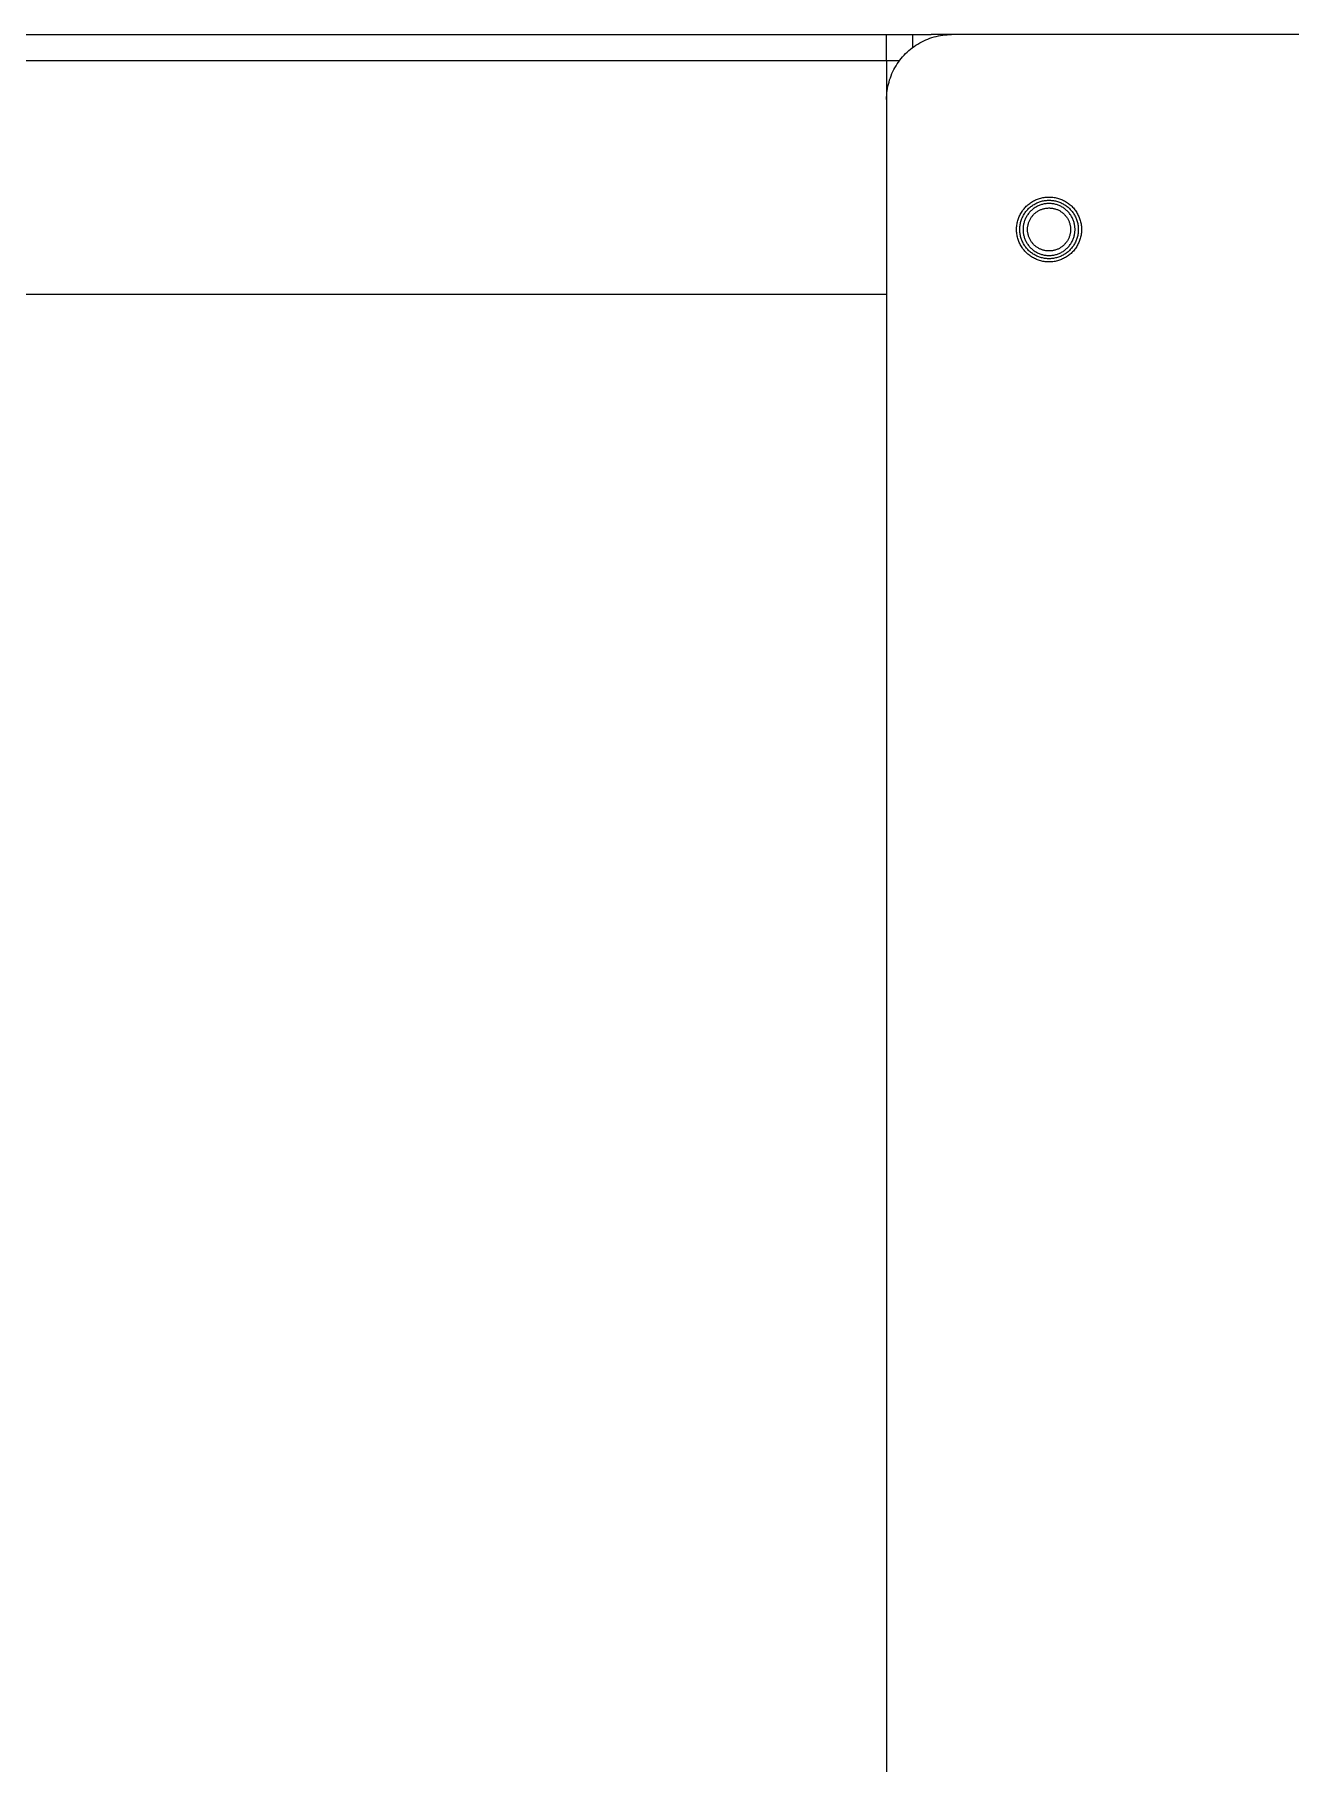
# Model space of a CAD drawing. Header units: inches. Extents: x -11 to 189, y -7 to 133.
# Drawn here: x 149.73 to 157.34, y 101.46 to 111.93 of the extents above; entities that cross this region are included whole.
import ezdxf

# ---------------------------------------------------------------- set-up
doc = ezdxf.new("R2010")
doc.units = ezdxf.units.IN
doc.layers.add('ZANO_R', color=7, linetype='Continuous', lineweight=0)

msp = doc.modelspace()

# ---------------------------------------------------------------- linework, layer by layer
at = {"layer": 'ZANO_R'}
for p, q in [((118.67051, 111.93451), (154.89097, 111.93451)), ((154.89097, 111.93451), (155.04846, 111.93451)), ((154.89097, 111.77703), (154.89097, 111.93451)), ((155.04846, 111.93451), (155.04846, 111.85577)), ((155.04846, 111.93451), (155.1602, 111.93451)), ((155.09172, 111.88398), (155.10355, 111.89037)), ((155.10355, 111.89037), (155.11559, 111.89635)), ((155.11559, 111.89635), (155.12782, 111.90192)), ((155.12782, 111.90192), (155.14024, 111.90706)), ((155.14024, 111.90706), (155.15283, 111.91178)), ((155.15283, 111.91178), (155.16558, 111.91606)), ((155.28468, 111.93451), (155.1602, 111.93451)), ((155.16558, 111.91606), (155.17846, 111.91991)), ((155.17846, 111.91991), (155.19146, 111.92332)), ((155.19146, 111.92332), (155.20457, 111.92628)), ((155.20457, 111.92628), (155.21778, 111.92879)), ((155.21778, 111.92879), (155.23107, 111.93084)), ((155.23107, 111.93084), (155.24441, 111.93245)), ((155.24441, 111.93245), (155.25781, 111.93359)), ((155.25781, 111.93359), (155.27123, 111.93428)), ((155.27123, 111.93428), (155.28468, 111.93451)), ((172.60751, 111.93451), (155.28468, 111.93451)), ((154.97097, 111.7787), (154.97928, 111.78927)), ((154.97928, 111.78927), (154.98794, 111.79955)), ((154.98794, 111.79955), (154.99694, 111.80953)), ((154.99694, 111.80953), (155.00629, 111.8192)), ((155.00629, 111.8192), (155.01595, 111.82854)), ((155.01595, 111.82854), (155.02593, 111.83755)), ((155.02593, 111.83755), (155.03622, 111.84621)), ((155.03622, 111.84621), (155.04679, 111.85451)), ((155.04679, 111.85451), (155.05764, 111.86245)), ((155.05764, 111.86245), (155.06875, 111.87002)), ((155.06875, 111.87002), (155.08012, 111.8772)), ((155.08012, 111.8772), (155.09172, 111.88398)), ((118.67051, 111.77703), (154.89097, 111.77703)), ((154.89097, 111.77703), (154.96972, 111.77703)), ((154.89097, 111.77703), (154.89097, 111.54081)), ((154.91371, 111.67265), (154.91842, 111.68524)), ((154.91842, 111.68524), (154.92357, 111.69766)), ((154.92357, 111.69766), (154.92913, 111.7099)), ((154.92913, 111.7099), (154.93511, 111.72194)), ((154.93511, 111.72194), (154.9415, 111.73377)), ((154.9415, 111.73377), (154.94829, 111.74537)), ((154.94829, 111.74537), (154.95547, 111.75674)), ((154.95547, 111.75674), (154.96303, 111.76785)), ((154.96303, 111.76785), (154.97097, 111.7787)), ((154.89189, 111.56768), (154.89304, 111.58107)), ((154.89304, 111.58107), (154.89464, 111.59442)), ((154.89464, 111.59442), (154.8967, 111.6077)), ((154.8967, 111.6077), (154.89921, 111.62091)), ((154.89921, 111.62091), (154.90217, 111.63402)), ((154.90217, 111.63402), (154.90557, 111.64703)), ((154.90557, 111.64703), (154.90942, 111.65991)), ((154.90942, 111.65991), (154.91371, 111.67265)), ((154.89097, 111.54081), (154.8912, 111.55425)), ((154.89097, 111.54081), (154.89097, 96.029)), ((154.8912, 111.55425), (154.89189, 111.56768)), ((155.81829, 110.94184), (155.82483, 110.9437)), ((155.82483, 110.9437), (155.83142, 110.94532)), ((155.83142, 110.94532), (155.83807, 110.94672)), ((155.83807, 110.94672), (155.84477, 110.94789)), ((155.84477, 110.94789), (155.8515, 110.94882)), ((155.8515, 110.94882), (155.85826, 110.94953)), ((155.85826, 110.94953), (155.86504, 110.94999)), ((155.86504, 110.94999), (155.87183, 110.95023)), ((155.87183, 110.95023), (155.87862, 110.95023)), ((155.87862, 110.95023), (155.88542, 110.94999)), ((155.88542, 110.94999), (155.8922, 110.94953)), ((155.8922, 110.94953), (155.89895, 110.94882)), ((155.89895, 110.94882), (155.90569, 110.94789)), ((155.90569, 110.94789), (155.91238, 110.94672)), ((155.91238, 110.94672), (155.91903, 110.94532)), ((155.91903, 110.94532), (155.92563, 110.9437)), ((155.92563, 110.9437), (155.93217, 110.94184)), ((155.69503, 110.83265), (155.69787, 110.83882)), ((155.69787, 110.83882), (155.70092, 110.84489)), ((155.70092, 110.84489), (155.70419, 110.85085)), ((155.70419, 110.85085), (155.70765, 110.8567)), ((155.70765, 110.8567), (155.71132, 110.86242)), ((155.71132, 110.86242), (155.71518, 110.86801)), ((155.71518, 110.86801), (155.71923, 110.87347)), ((155.71835, 110.83574), (155.72129, 110.84111)), ((155.71923, 110.87347), (155.72346, 110.87878)), ((155.72129, 110.84111), (155.72441, 110.84637)), ((155.72346, 110.87878), (155.72788, 110.88394)), ((155.72441, 110.84637), (155.72771, 110.85152)), ((155.72771, 110.85152), (155.73118, 110.85655)), ((155.72788, 110.88394), (155.73248, 110.88895)), ((155.73118, 110.85655), (155.73483, 110.86146)), ((155.73248, 110.88895), (155.73724, 110.8938)), ((155.73483, 110.86146), (155.73864, 110.86624)), ((155.73724, 110.8938), (155.74217, 110.89848)), ((155.73864, 110.86624), (155.74262, 110.87089)), ((155.7441, 110.84062), (155.74117, 110.83604)), ((155.74217, 110.89848), (155.74725, 110.90298)), ((155.74262, 110.87089), (155.74675, 110.8754)), ((155.74719, 110.84509), (155.7441, 110.84062)), ((155.74675, 110.8754), (155.75104, 110.87976)), ((155.75043, 110.84946), (155.74719, 110.84509)), ((155.74725, 110.90298), (155.75249, 110.90731)), ((155.75382, 110.85371), (155.75043, 110.84946)), ((155.75104, 110.87976), (155.75547, 110.88397)), ((155.75249, 110.90731), (155.75788, 110.91146)), ((155.75735, 110.85784), (155.75382, 110.85371)), ((155.75547, 110.88397), (155.76005, 110.88803)), ((155.76103, 110.86184), (155.75735, 110.85784)), ((155.75788, 110.91146), (155.7634, 110.91541)), ((155.76005, 110.88803), (155.76477, 110.89192)), ((155.76484, 110.86572), (155.76103, 110.86184)), ((155.7634, 110.91541), (155.76906, 110.91918)), ((155.76477, 110.89192), (155.76961, 110.89565)), ((155.76878, 110.86946), (155.76484, 110.86572)), ((155.77285, 110.87307), (155.76878, 110.86946)), ((155.76906, 110.91918), (155.77485, 110.92274)), ((155.76961, 110.89565), (155.77459, 110.89921)), ((155.77704, 110.87653), (155.77285, 110.87307)), ((155.77459, 110.89921), (155.77968, 110.9026)), ((155.77478, 110.83639), (155.7777, 110.83981)), ((155.77485, 110.92274), (155.78075, 110.92611)), ((155.78135, 110.87985), (155.77704, 110.87653)), ((155.7777, 110.83981), (155.78074, 110.84312)), ((155.77968, 110.9026), (155.78488, 110.90581)), ((155.78074, 110.84312), (155.78389, 110.84633)), ((155.78075, 110.92611), (155.78677, 110.92926)), ((155.78577, 110.88301), (155.78135, 110.87985)), ((155.78389, 110.84633), (155.78715, 110.84943)), ((155.78488, 110.90581), (155.7902, 110.90884)), ((155.79029, 110.88602), (155.78577, 110.88301)), ((155.78677, 110.92926), (155.79289, 110.93221)), ((155.78715, 110.84943), (155.79052, 110.85241)), ((155.7902, 110.90884), (155.79561, 110.91168)), ((155.79492, 110.88888), (155.79029, 110.88602)), ((155.79052, 110.85241), (155.79399, 110.85528)), ((155.79289, 110.93221), (155.79911, 110.93495)), ((155.79399, 110.85528), (155.79755, 110.85802)), ((155.79965, 110.89157), (155.79492, 110.88888)), ((155.79561, 110.91168), (155.80112, 110.91433)), ((155.79755, 110.85802), (155.80121, 110.86064)), ((155.79911, 110.93495), (155.80542, 110.93747)), ((155.80446, 110.89409), (155.79965, 110.89157)), ((155.80112, 110.91433), (155.80672, 110.91679)), ((155.80121, 110.86064), (155.80496, 110.86313)), ((155.80936, 110.89645), (155.80446, 110.89409)), ((155.80496, 110.86313), (155.80878, 110.86549)), ((155.80542, 110.93747), (155.81182, 110.93977)), ((155.80672, 110.91679), (155.8124, 110.91906)), ((155.80878, 110.86549), (155.81269, 110.86772)), ((155.81433, 110.89864), (155.80936, 110.89645)), ((155.81182, 110.93977), (155.81829, 110.94184)), ((155.8124, 110.91906), (155.81816, 110.92113)), ((155.81269, 110.86772), (155.81668, 110.86981)), ((155.81938, 110.90065), (155.81433, 110.89864)), ((155.81668, 110.86981), (155.82073, 110.87176)), ((155.81816, 110.92113), (155.82398, 110.923)), ((155.8245, 110.90249), (155.81938, 110.90065)), ((155.82073, 110.87176), (155.82485, 110.87357)), ((155.82398, 110.923), (155.82987, 110.92467)), ((155.82968, 110.90416), (155.8245, 110.90249)), ((155.82485, 110.87357), (155.82902, 110.87524)), ((155.82902, 110.87524), (155.83326, 110.87676)), ((155.83491, 110.90564), (155.82968, 110.90416)), ((155.82987, 110.92467), (155.8358, 110.92613)), ((155.83326, 110.87676), (155.83754, 110.87813)), ((155.84018, 110.90694), (155.83491, 110.90564)), ((155.8358, 110.92613), (155.84179, 110.92739)), ((155.83754, 110.87813), (155.84187, 110.87936)), ((155.8455, 110.90806), (155.84018, 110.90694)), ((155.84179, 110.92739), (155.84781, 110.92844)), ((155.84187, 110.87936), (155.84623, 110.88044)), ((155.85086, 110.90899), (155.8455, 110.90806)), ((155.84623, 110.88044), (155.85064, 110.88136)), ((155.84781, 110.92844), (155.85387, 110.92928)), ((155.85064, 110.88136), (155.85507, 110.88213)), ((155.85624, 110.90974), (155.85086, 110.90899)), ((155.85387, 110.92928), (155.85996, 110.92991)), ((155.85507, 110.88213), (155.85952, 110.88275)), ((155.86165, 110.9103), (155.85624, 110.90974)), ((155.85952, 110.88275), (155.864, 110.88322)), ((155.85996, 110.92991), (155.86606, 110.93034)), ((155.86708, 110.91068), (155.86165, 110.9103)), ((155.864, 110.88322), (155.86848, 110.88353)), ((155.86606, 110.93034), (155.87217, 110.93055)), ((155.87251, 110.91087), (155.86708, 110.91068)), ((155.86848, 110.88353), (155.87298, 110.88368)), ((155.87217, 110.93055), (155.87828, 110.93055)), ((155.87794, 110.91087), (155.87251, 110.91087)), ((155.87298, 110.88368), (155.87748, 110.88368)), ((155.87748, 110.88368), (155.88197, 110.88353)), ((155.88338, 110.91068), (155.87794, 110.91087)), ((155.87828, 110.93055), (155.8844, 110.93034)), ((155.88197, 110.88353), (155.88646, 110.88322)), ((155.8888, 110.9103), (155.88338, 110.91068)), ((155.8844, 110.93034), (155.8905, 110.92991)), ((155.88646, 110.88322), (155.89093, 110.88275)), ((155.89421, 110.90974), (155.8888, 110.9103)), ((155.8905, 110.92991), (155.89658, 110.92928)), ((155.89093, 110.88275), (155.89539, 110.88213)), ((155.89959, 110.90899), (155.89421, 110.90974)), ((155.89539, 110.88213), (155.89982, 110.88136)), ((155.89658, 110.92928), (155.90264, 110.92844)), ((155.90495, 110.90806), (155.89959, 110.90899)), ((155.89982, 110.88136), (155.90422, 110.88044)), ((155.90264, 110.92844), (155.90866, 110.92739)), ((155.90422, 110.88044), (155.90859, 110.87936)), ((155.91027, 110.90694), (155.90495, 110.90806)), ((155.90859, 110.87936), (155.91291, 110.87813)), ((155.90866, 110.92739), (155.91465, 110.92613)), ((155.91555, 110.90564), (155.91027, 110.90694)), ((155.91291, 110.87813), (155.9172, 110.87676)), ((155.91465, 110.92613), (155.92059, 110.92467)), ((155.92078, 110.90416), (155.91555, 110.90564)), ((155.9172, 110.87676), (155.92143, 110.87524)), ((155.92059, 110.92467), (155.92647, 110.923)), ((155.92595, 110.90249), (155.92078, 110.90416)), ((155.92143, 110.87524), (155.92561, 110.87357)), ((155.92561, 110.87357), (155.92973, 110.87176)), ((155.93107, 110.90065), (155.92595, 110.90249)), ((155.92647, 110.923), (155.9323, 110.92113)), ((155.92973, 110.87176), (155.93378, 110.86981)), ((155.93612, 110.89864), (155.93107, 110.90065)), ((155.93217, 110.94184), (155.93864, 110.93977)), ((155.9323, 110.92113), (155.93805, 110.91906)), ((155.93378, 110.86981), (155.93776, 110.86772)), ((155.9411, 110.89645), (155.93612, 110.89864)), ((155.93776, 110.86772), (155.94167, 110.86549)), ((155.93805, 110.91906), (155.94373, 110.91679)), ((155.93864, 110.93977), (155.94503, 110.93747)), ((155.94599, 110.89409), (155.9411, 110.89645)), ((155.94167, 110.86549), (155.9455, 110.86313)), ((155.94373, 110.91679), (155.94933, 110.91433)), ((155.94503, 110.93747), (155.95134, 110.93495)), ((155.9455, 110.86313), (155.94924, 110.86064)), ((155.95081, 110.89157), (155.94599, 110.89409)), ((155.94924, 110.86064), (155.9529, 110.85802)), ((155.94933, 110.91433), (155.95484, 110.91168)), ((155.95553, 110.88888), (155.95081, 110.89157)), ((155.95134, 110.93495), (155.95756, 110.93221)), ((155.9529, 110.85802), (155.95646, 110.85528)), ((155.95484, 110.91168), (155.96026, 110.90884)), ((155.96016, 110.88602), (155.95553, 110.88888)), ((155.95646, 110.85528), (155.95993, 110.85241)), ((155.95756, 110.93221), (155.96369, 110.92926)), ((155.95993, 110.85241), (155.9633, 110.84943)), ((155.96469, 110.88301), (155.96016, 110.88602)), ((155.96026, 110.90884), (155.96557, 110.90581)), ((155.9633, 110.84943), (155.96656, 110.84633)), ((155.96369, 110.92926), (155.9697, 110.92611)), ((155.96911, 110.87985), (155.96469, 110.88301)), ((155.96557, 110.90581), (155.97078, 110.9026)), ((155.96656, 110.84633), (155.96971, 110.84312)), ((155.97341, 110.87653), (155.96911, 110.87985)), ((155.9697, 110.92611), (155.97561, 110.92274)), ((155.96971, 110.84312), (155.97275, 110.83981)), ((155.97078, 110.9026), (155.97587, 110.89921)), ((155.97275, 110.83981), (155.97568, 110.83639)), ((155.97761, 110.87307), (155.97341, 110.87653)), ((155.97561, 110.92274), (155.98139, 110.91918)), ((155.97587, 110.89921), (155.98084, 110.89565)), ((155.98167, 110.86946), (155.97761, 110.87307)), ((155.98084, 110.89565), (155.98569, 110.89192)), ((155.98139, 110.91918), (155.98705, 110.91541)), ((155.98562, 110.86572), (155.98167, 110.86946)), ((155.98943, 110.86184), (155.98562, 110.86572)), ((155.98569, 110.89192), (155.9904, 110.88803)), ((155.98705, 110.91541), (155.99258, 110.91146)), ((155.9931, 110.85784), (155.98943, 110.86184)), ((155.9904, 110.88803), (155.99498, 110.88397)), ((155.99258, 110.91146), (155.99796, 110.90731)), ((155.99664, 110.85371), (155.9931, 110.85784)), ((155.99498, 110.88397), (155.99942, 110.87976)), ((156.00003, 110.84946), (155.99664, 110.85371)), ((155.99796, 110.90731), (156.0032, 110.90298)), ((155.99942, 110.87976), (156.0037, 110.8754)), ((156.00327, 110.84509), (156.00003, 110.84946)), ((156.0032, 110.90298), (156.00829, 110.89848)), ((156.00636, 110.84062), (156.00327, 110.84509)), ((156.0037, 110.8754), (156.00784, 110.87089)), ((156.00929, 110.83604), (156.00636, 110.84062)), ((156.00784, 110.87089), (156.01181, 110.86624)), ((156.00829, 110.89848), (156.01321, 110.8938)), ((156.01181, 110.86624), (156.01563, 110.86146)), ((156.01321, 110.8938), (156.01798, 110.88895)), ((156.01563, 110.86146), (156.01927, 110.85655)), ((156.01798, 110.88895), (156.02257, 110.88394)), ((156.01927, 110.85655), (156.02275, 110.85152)), ((156.02257, 110.88394), (156.02699, 110.87878)), ((156.02275, 110.85152), (156.02604, 110.84637)), ((156.02604, 110.84637), (156.02916, 110.84111)), ((156.02699, 110.87878), (156.03123, 110.87347)), ((156.02916, 110.84111), (156.0321, 110.83574)), ((156.03123, 110.87347), (156.03528, 110.86801)), ((156.03528, 110.86801), (156.03914, 110.86242)), ((156.03914, 110.86242), (156.0428, 110.8567)), ((156.0428, 110.8567), (156.04627, 110.85085)), ((156.04627, 110.85085), (156.04953, 110.84489)), ((156.04953, 110.84489), (156.05258, 110.83882)), ((156.05258, 110.83882), (156.05543, 110.83265)), ((155.67838, 110.75341), (155.67849, 110.7602)), ((155.67849, 110.74661), (155.67838, 110.75341)), ((155.67849, 110.7602), (155.67885, 110.76699)), ((155.67885, 110.73983), (155.67849, 110.74661)), ((155.67885, 110.76699), (155.67943, 110.77376)), ((155.67943, 110.73306), (155.67885, 110.73983)), ((155.67943, 110.77376), (155.68025, 110.78051)), ((155.68025, 110.78051), (155.6813, 110.78722)), ((155.6813, 110.78722), (155.68258, 110.79389)), ((155.68258, 110.79389), (155.6841, 110.80052)), ((155.6841, 110.80052), (155.68584, 110.80709)), ((155.68584, 110.80709), (155.6878, 110.81359)), ((155.6878, 110.81359), (155.68999, 110.82002)), ((155.68999, 110.82002), (155.6924, 110.82638)), ((155.6924, 110.82638), (155.69503, 110.83265)), ((155.69806, 110.75341), (155.69817, 110.75952)), ((155.69817, 110.74729), (155.69806, 110.75341)), ((155.69817, 110.75952), (155.69848, 110.76563)), ((155.69848, 110.74119), (155.69817, 110.74729)), ((155.69848, 110.76563), (155.69901, 110.77172)), ((155.69901, 110.73509), (155.69848, 110.74119)), ((155.69901, 110.77172), (155.69975, 110.7778)), ((155.69975, 110.72902), (155.69901, 110.73509)), ((155.69975, 110.7778), (155.70069, 110.78384)), ((155.70069, 110.78384), (155.70185, 110.78984)), ((155.70185, 110.78984), (155.70321, 110.79581)), ((155.70321, 110.79581), (155.70478, 110.80172)), ((155.70478, 110.80172), (155.70654, 110.80757)), ((155.70654, 110.80757), (155.70851, 110.81336)), ((155.70851, 110.81336), (155.71068, 110.81908)), ((155.71068, 110.81908), (155.71305, 110.82472)), ((155.71305, 110.82472), (155.71561, 110.83028)), ((155.71561, 110.83028), (155.71835, 110.83574)), ((155.71784, 110.75884), (155.71775, 110.75341)), ((155.71775, 110.75341), (155.71784, 110.74797)), ((155.71812, 110.76427), (155.71784, 110.75884)), ((155.71784, 110.74797), (155.71812, 110.74254)), ((155.71859, 110.76969), (155.71812, 110.76427)), ((155.71812, 110.74254), (155.71859, 110.73713)), ((155.71925, 110.77509), (155.71859, 110.76969)), ((155.71859, 110.73713), (155.71925, 110.73173)), ((155.72009, 110.78046), (155.71925, 110.77509)), ((155.72111, 110.7858), (155.72009, 110.78046)), ((155.72232, 110.7911), (155.72111, 110.7858)), ((155.72371, 110.79635), (155.72232, 110.7911)), ((155.72529, 110.80155), (155.72371, 110.79635)), ((155.72704, 110.8067), (155.72529, 110.80155)), ((155.72897, 110.81178), (155.72704, 110.8067)), ((155.73107, 110.8168), (155.72897, 110.81178)), ((155.73334, 110.82174), (155.73107, 110.8168)), ((155.73578, 110.82659), (155.73334, 110.82174)), ((155.73839, 110.83136), (155.73578, 110.82659)), ((155.74117, 110.83604), (155.73839, 110.83136)), ((155.74493, 110.75341), (155.74501, 110.75791)), ((155.74501, 110.74891), (155.74493, 110.75341)), ((155.74501, 110.75791), (155.74524, 110.7624)), ((155.74524, 110.74442), (155.74501, 110.74891)), ((155.74524, 110.7624), (155.74563, 110.76688)), ((155.74563, 110.73994), (155.74524, 110.74442)), ((155.74563, 110.76688), (155.74617, 110.77134)), ((155.74617, 110.73547), (155.74563, 110.73994)), ((155.74617, 110.77134), (155.74687, 110.77579)), ((155.74687, 110.73103), (155.74617, 110.73547)), ((155.74687, 110.77579), (155.74772, 110.7802)), ((155.74772, 110.7802), (155.74872, 110.78459)), ((155.74872, 110.78459), (155.74987, 110.78894)), ((155.74987, 110.78894), (155.75117, 110.79324)), ((155.75117, 110.79324), (155.75262, 110.7975)), ((155.75262, 110.7975), (155.75421, 110.80171)), ((155.75421, 110.80171), (155.75595, 110.80586)), ((155.75595, 110.80586), (155.75783, 110.80994)), ((155.75783, 110.80994), (155.75986, 110.81396)), ((155.75986, 110.81396), (155.76201, 110.81791)), ((155.76201, 110.81791), (155.76431, 110.82177)), ((155.76431, 110.82177), (155.76673, 110.82556)), ((155.76673, 110.82556), (155.76929, 110.82926)), ((155.76929, 110.82926), (155.77197, 110.83288)), ((155.77197, 110.83288), (155.77478, 110.83639)), ((155.97568, 110.83639), (155.97848, 110.83288)), ((155.97848, 110.83288), (155.98116, 110.82926)), ((155.98116, 110.82926), (155.98372, 110.82556)), ((155.98372, 110.82556), (155.98615, 110.82177)), ((155.98615, 110.82177), (155.98844, 110.81791)), ((155.98844, 110.81791), (155.9906, 110.81396)), ((155.9906, 110.81396), (155.99262, 110.80994)), ((155.99262, 110.80994), (155.9945, 110.80586)), ((155.9945, 110.80586), (155.99624, 110.80171)), ((155.99624, 110.80171), (155.99783, 110.7975)), ((155.99783, 110.7975), (155.99928, 110.79324)), ((155.99928, 110.79324), (156.00058, 110.78894)), ((156.00058, 110.78894), (156.00174, 110.78459)), ((156.00174, 110.78459), (156.00274, 110.7802)), ((156.00274, 110.7802), (156.00359, 110.77579)), ((156.00359, 110.77579), (156.00428, 110.77134)), ((156.00428, 110.73547), (156.00359, 110.73103)), ((156.00428, 110.77134), (156.00482, 110.76688)), ((156.00482, 110.73994), (156.00428, 110.73547)), ((156.00482, 110.76688), (156.00521, 110.7624)), ((156.00521, 110.74442), (156.00482, 110.73994)), ((156.00521, 110.7624), (156.00544, 110.75791)), ((156.00544, 110.74891), (156.00521, 110.74442)), ((156.00544, 110.75791), (156.00552, 110.75341)), ((156.00552, 110.75341), (156.00544, 110.74891)), ((156.01206, 110.83136), (156.00929, 110.83604)), ((156.01467, 110.82659), (156.01206, 110.83136)), ((156.01711, 110.82174), (156.01467, 110.82659)), ((156.01939, 110.8168), (156.01711, 110.82174)), ((156.02149, 110.81178), (156.01939, 110.8168)), ((156.02342, 110.8067), (156.02149, 110.81178)), ((156.02517, 110.80155), (156.02342, 110.8067)), ((156.02674, 110.79635), (156.02517, 110.80155)), ((156.02813, 110.7911), (156.02674, 110.79635)), ((156.02934, 110.7858), (156.02813, 110.7911)), ((156.03037, 110.78046), (156.02934, 110.7858)), ((156.03121, 110.77509), (156.03037, 110.78046)), ((156.03186, 110.76969), (156.03121, 110.77509)), ((156.03121, 110.73173), (156.03186, 110.73713)), ((156.03233, 110.76427), (156.03186, 110.76969)), ((156.03186, 110.73713), (156.03233, 110.74254)), ((156.0321, 110.83574), (156.03485, 110.83028)), ((156.03261, 110.75884), (156.03233, 110.76427)), ((156.03233, 110.74254), (156.03261, 110.74797)), ((156.03271, 110.75341), (156.03261, 110.75884)), ((156.03261, 110.74797), (156.03271, 110.75341)), ((156.03485, 110.83028), (156.03741, 110.82472)), ((156.03741, 110.82472), (156.03977, 110.81908)), ((156.03977, 110.81908), (156.04194, 110.81336)), ((156.04194, 110.81336), (156.04391, 110.80757)), ((156.04391, 110.80757), (156.04568, 110.80172)), ((156.04568, 110.80172), (156.04724, 110.79581)), ((156.04724, 110.79581), (156.0486, 110.78984)), ((156.0486, 110.78984), (156.04976, 110.78384)), ((156.04976, 110.78384), (156.05071, 110.7778)), ((156.05071, 110.7778), (156.05144, 110.77172)), ((156.05144, 110.73509), (156.05071, 110.72902)), ((156.05144, 110.77172), (156.05197, 110.76563)), ((156.05197, 110.74119), (156.05144, 110.73509)), ((156.05197, 110.76563), (156.05229, 110.75952)), ((156.05229, 110.74729), (156.05197, 110.74119)), ((156.05229, 110.75952), (156.05239, 110.75341)), ((156.05239, 110.75341), (156.05229, 110.74729)), ((156.05543, 110.83265), (156.05805, 110.82638)), ((156.05805, 110.82638), (156.06046, 110.82002)), ((156.06046, 110.82002), (156.06265, 110.81359)), ((156.06265, 110.81359), (156.06462, 110.80709)), ((156.06462, 110.80709), (156.06636, 110.80052)), ((156.06636, 110.80052), (156.06787, 110.79389)), ((156.06787, 110.79389), (156.06915, 110.78722)), ((156.06915, 110.78722), (156.0702, 110.78051)), ((156.0702, 110.78051), (156.07102, 110.77376)), ((156.07102, 110.77376), (156.07161, 110.76699)), ((156.07161, 110.73983), (156.07102, 110.73306)), ((156.07161, 110.76699), (156.07196, 110.7602)), ((156.07196, 110.74661), (156.07161, 110.73983)), ((156.07196, 110.7602), (156.07208, 110.75341)), ((156.07208, 110.75341), (156.07196, 110.74661)), ((155.68025, 110.72631), (155.67943, 110.73306)), ((155.6813, 110.7196), (155.68025, 110.72631)), ((155.68258, 110.71292), (155.6813, 110.7196)), ((155.6841, 110.7063), (155.68258, 110.71292)), ((155.68584, 110.69973), (155.6841, 110.7063)), ((155.6878, 110.69322), (155.68584, 110.69973)), ((155.68999, 110.68679), (155.6878, 110.69322)), ((155.6924, 110.68044), (155.68999, 110.68679)), ((155.69503, 110.67417), (155.6924, 110.68044)), ((155.69787, 110.668), (155.69503, 110.67417)), ((155.70092, 110.66193), (155.69787, 110.668)), ((155.70069, 110.72298), (155.69975, 110.72902)), ((155.70185, 110.71697), (155.70069, 110.72298)), ((155.70419, 110.65597), (155.70092, 110.66193)), ((155.70321, 110.71101), (155.70185, 110.71697)), ((155.70478, 110.7051), (155.70321, 110.71101)), ((155.70765, 110.65012), (155.70419, 110.65597)), ((155.70654, 110.69924), (155.70478, 110.7051)), ((155.70851, 110.69345), (155.70654, 110.69924)), ((155.71132, 110.6444), (155.70765, 110.65012)), ((155.71068, 110.68773), (155.70851, 110.69345)), ((155.71305, 110.68209), (155.71068, 110.68773)), ((155.71518, 110.6388), (155.71132, 110.6444)), ((155.71561, 110.67654), (155.71305, 110.68209)), ((155.71923, 110.63335), (155.71518, 110.6388)), ((155.71835, 110.67108), (155.71561, 110.67654)), ((155.72129, 110.66571), (155.71835, 110.67108)), ((155.72346, 110.62804), (155.71923, 110.63335)), ((155.71925, 110.73173), (155.72009, 110.72636)), ((155.72009, 110.72636), (155.72111, 110.72102)), ((155.72111, 110.72102), (155.72232, 110.71572)), ((155.72441, 110.66045), (155.72129, 110.66571)), ((155.72232, 110.71572), (155.72371, 110.71047)), ((155.72371, 110.71047), (155.72529, 110.70526)), ((155.72771, 110.6553), (155.72441, 110.66045)), ((155.72529, 110.70526), (155.72704, 110.70011)), ((155.72704, 110.70011), (155.72897, 110.69503)), ((155.73118, 110.65027), (155.72771, 110.6553)), ((155.72897, 110.69503), (155.73107, 110.69002)), ((155.73107, 110.69002), (155.73334, 110.68508)), ((155.73483, 110.64535), (155.73118, 110.65027)), ((155.73334, 110.68508), (155.73578, 110.68022)), ((155.73864, 110.64057), (155.73483, 110.64535)), ((155.73578, 110.68022), (155.73839, 110.67545)), ((155.73839, 110.67545), (155.74117, 110.67078)), ((155.74262, 110.63593), (155.73864, 110.64057)), ((155.74117, 110.67078), (155.7441, 110.6662)), ((155.74675, 110.63142), (155.74262, 110.63593)), ((155.7441, 110.6662), (155.74719, 110.66173)), ((155.75104, 110.62706), (155.74675, 110.63142)), ((155.74772, 110.72661), (155.74687, 110.73103)), ((155.74719, 110.66173), (155.75043, 110.65736)), ((155.74872, 110.72223), (155.74772, 110.72661)), ((155.74987, 110.71788), (155.74872, 110.72223)), ((155.75117, 110.71357), (155.74987, 110.71788)), ((155.75043, 110.65736), (155.75382, 110.65311)), ((155.75262, 110.70931), (155.75117, 110.71357)), ((155.75421, 110.70511), (155.75262, 110.70931)), ((155.75382, 110.65311), (155.75735, 110.64898)), ((155.75595, 110.70096), (155.75421, 110.70511)), ((155.75783, 110.69688), (155.75595, 110.70096)), ((155.75735, 110.64898), (155.76103, 110.64497)), ((155.75986, 110.69286), (155.75783, 110.69688)), ((155.76201, 110.68891), (155.75986, 110.69286)), ((155.76103, 110.64497), (155.76484, 110.6411)), ((155.76431, 110.68504), (155.76201, 110.68891)), ((155.76673, 110.68125), (155.76431, 110.68504)), ((155.76484, 110.6411), (155.76878, 110.63735)), ((155.76929, 110.67755), (155.76673, 110.68125)), ((155.76878, 110.63735), (155.77285, 110.63375)), ((155.77197, 110.67394), (155.76929, 110.67755)), ((155.77478, 110.67042), (155.77197, 110.67394)), ((155.77285, 110.63375), (155.77704, 110.63029)), ((155.7777, 110.66701), (155.77478, 110.67042)), ((155.77704, 110.63029), (155.78135, 110.62697)), ((155.78074, 110.66369), (155.7777, 110.66701)), ((155.78389, 110.66048), (155.78074, 110.66369)), ((155.78715, 110.65739), (155.78389, 110.66048)), ((155.79052, 110.6544), (155.78715, 110.65739)), ((155.79399, 110.65154), (155.79052, 110.6544)), ((155.79755, 110.6488), (155.79399, 110.65154)), ((155.80121, 110.64618), (155.79755, 110.6488)), ((155.80496, 110.64369), (155.80121, 110.64618)), ((155.80878, 110.64133), (155.80496, 110.64369)), ((155.81269, 110.6391), (155.80878, 110.64133)), ((155.81668, 110.63701), (155.81269, 110.6391)), ((155.82073, 110.63506), (155.81668, 110.63701)), ((155.82485, 110.63325), (155.82073, 110.63506)), ((155.82902, 110.63158), (155.82485, 110.63325)), ((155.83326, 110.63006), (155.82902, 110.63158)), ((155.83754, 110.62868), (155.83326, 110.63006)), ((155.9172, 110.63006), (155.91291, 110.62868)), ((155.92143, 110.63158), (155.9172, 110.63006)), ((155.92561, 110.63325), (155.92143, 110.63158)), ((155.92973, 110.63506), (155.92561, 110.63325)), ((155.93378, 110.63701), (155.92973, 110.63506)), ((155.93776, 110.6391), (155.93378, 110.63701)), ((155.94167, 110.64133), (155.93776, 110.6391)), ((155.9455, 110.64369), (155.94167, 110.64133)), ((155.94924, 110.64618), (155.9455, 110.64369)), ((155.9529, 110.6488), (155.94924, 110.64618)), ((155.95646, 110.65154), (155.9529, 110.6488)), ((155.95993, 110.6544), (155.95646, 110.65154)), ((155.9633, 110.65739), (155.95993, 110.6544)), ((155.96656, 110.66048), (155.9633, 110.65739)), ((155.96971, 110.66369), (155.96656, 110.66048)), ((155.96911, 110.62697), (155.97341, 110.63029)), ((155.97275, 110.66701), (155.96971, 110.66369)), ((155.97568, 110.67042), (155.97275, 110.66701)), ((155.97341, 110.63029), (155.97761, 110.63375)), ((155.97848, 110.67394), (155.97568, 110.67042)), ((155.97761, 110.63375), (155.98167, 110.63735)), ((155.98116, 110.67755), (155.97848, 110.67394)), ((155.98372, 110.68125), (155.98116, 110.67755)), ((155.98167, 110.63735), (155.98562, 110.6411)), ((155.98615, 110.68504), (155.98372, 110.68125)), ((155.98562, 110.6411), (155.98943, 110.64497)), ((155.98844, 110.68891), (155.98615, 110.68504)), ((155.9906, 110.69286), (155.98844, 110.68891)), ((155.98943, 110.64497), (155.9931, 110.64898)), ((155.99262, 110.69688), (155.9906, 110.69286)), ((155.9945, 110.70096), (155.99262, 110.69688)), ((155.9931, 110.64898), (155.99664, 110.65311)), ((155.99624, 110.70511), (155.9945, 110.70096)), ((155.99783, 110.70931), (155.99624, 110.70511)), ((155.99664, 110.65311), (156.00003, 110.65736)), ((155.99928, 110.71357), (155.99783, 110.70931)), ((156.00058, 110.71788), (155.99928, 110.71357)), ((156.0037, 110.63142), (155.99942, 110.62706)), ((156.00003, 110.65736), (156.00327, 110.66173)), ((156.00174, 110.72223), (156.00058, 110.71788)), ((156.00274, 110.72661), (156.00174, 110.72223)), ((156.00359, 110.73103), (156.00274, 110.72661)), ((156.00327, 110.66173), (156.00636, 110.6662)), ((156.00784, 110.63593), (156.0037, 110.63142)), ((156.00636, 110.6662), (156.00929, 110.67078)), ((156.01181, 110.64057), (156.00784, 110.63593)), ((156.00929, 110.67078), (156.01206, 110.67545)), ((156.01563, 110.64535), (156.01181, 110.64057)), ((156.01206, 110.67545), (156.01467, 110.68022)), ((156.01467, 110.68022), (156.01711, 110.68508)), ((156.01927, 110.65027), (156.01563, 110.64535)), ((156.01711, 110.68508), (156.01939, 110.69002)), ((156.02275, 110.6553), (156.01927, 110.65027)), ((156.01939, 110.69002), (156.02149, 110.69503)), ((156.02149, 110.69503), (156.02342, 110.70011)), ((156.02604, 110.66045), (156.02275, 110.6553)), ((156.02342, 110.70011), (156.02517, 110.70526)), ((156.02517, 110.70526), (156.02674, 110.71047)), ((156.02916, 110.66571), (156.02604, 110.66045)), ((156.02674, 110.71047), (156.02813, 110.71572)), ((156.03123, 110.63335), (156.02699, 110.62804)), ((156.02813, 110.71572), (156.02934, 110.72102)), ((156.0321, 110.67108), (156.02916, 110.66571)), ((156.02934, 110.72102), (156.03037, 110.72636)), ((156.03037, 110.72636), (156.03121, 110.73173)), ((156.03528, 110.6388), (156.03123, 110.63335)), ((156.03485, 110.67654), (156.0321, 110.67108)), ((156.03741, 110.68209), (156.03485, 110.67654)), ((156.03914, 110.6444), (156.03528, 110.6388)), ((156.03977, 110.68773), (156.03741, 110.68209)), ((156.0428, 110.65012), (156.03914, 110.6444)), ((156.04194, 110.69345), (156.03977, 110.68773)), ((156.04391, 110.69924), (156.04194, 110.69345)), ((156.04627, 110.65597), (156.0428, 110.65012)), ((156.04568, 110.7051), (156.04391, 110.69924)), ((156.04724, 110.71101), (156.04568, 110.7051)), ((156.04953, 110.66193), (156.04627, 110.65597)), ((156.0486, 110.71697), (156.04724, 110.71101)), ((156.04976, 110.72298), (156.0486, 110.71697)), ((156.05258, 110.668), (156.04953, 110.66193)), ((156.05071, 110.72902), (156.04976, 110.72298)), ((156.05543, 110.67417), (156.05258, 110.668)), ((156.05805, 110.68044), (156.05543, 110.67417)), ((156.06046, 110.68679), (156.05805, 110.68044)), ((156.06265, 110.69322), (156.06046, 110.68679)), ((156.06462, 110.69973), (156.06265, 110.69322)), ((156.06636, 110.7063), (156.06462, 110.69973)), ((156.06787, 110.71292), (156.06636, 110.7063)), ((156.06915, 110.7196), (156.06787, 110.71292)), ((156.0702, 110.72631), (156.06915, 110.7196)), ((156.07102, 110.73306), (156.0702, 110.72631)), ((155.72788, 110.62287), (155.72346, 110.62804)), ((155.73248, 110.61786), (155.72788, 110.62287)), ((155.73724, 110.61302), (155.73248, 110.61786)), ((155.74217, 110.60834), (155.73724, 110.61302)), ((155.74725, 110.60383), (155.74217, 110.60834)), ((155.75249, 110.5995), (155.74725, 110.60383)), ((155.75547, 110.62285), (155.75104, 110.62706)), ((155.75788, 110.59536), (155.75249, 110.5995)), ((155.76005, 110.61879), (155.75547, 110.62285)), ((155.7634, 110.5914), (155.75788, 110.59536)), ((155.76477, 110.61489), (155.76005, 110.61879)), ((155.76906, 110.58764), (155.7634, 110.5914)), ((155.76961, 110.61116), (155.76477, 110.61489)), ((155.77485, 110.58407), (155.76906, 110.58764)), ((155.77459, 110.6076), (155.76961, 110.61116)), ((155.77968, 110.60422), (155.77459, 110.6076)), ((155.78075, 110.58071), (155.77485, 110.58407)), ((155.78488, 110.60101), (155.77968, 110.60422)), ((155.78677, 110.57755), (155.78075, 110.58071)), ((155.78135, 110.62697), (155.78577, 110.6238)), ((155.7902, 110.59798), (155.78488, 110.60101)), ((155.78577, 110.6238), (155.79029, 110.62079)), ((155.79289, 110.5746), (155.78677, 110.57755)), ((155.79561, 110.59514), (155.7902, 110.59798)), ((155.79029, 110.62079), (155.79492, 110.61794)), ((155.79911, 110.57187), (155.79289, 110.5746)), ((155.79492, 110.61794), (155.79965, 110.61525)), ((155.80112, 110.59248), (155.79561, 110.59514)), ((155.80542, 110.56935), (155.79911, 110.57187)), ((155.79965, 110.61525), (155.80446, 110.61272)), ((155.80672, 110.59002), (155.80112, 110.59248)), ((155.80446, 110.61272), (155.80936, 110.61037)), ((155.81182, 110.56705), (155.80542, 110.56935)), ((155.8124, 110.58776), (155.80672, 110.59002)), ((155.80936, 110.61037), (155.81433, 110.60818)), ((155.81829, 110.56497), (155.81182, 110.56705)), ((155.81816, 110.58569), (155.8124, 110.58776)), ((155.81433, 110.60818), (155.81938, 110.60616)), ((155.82398, 110.58382), (155.81816, 110.58569)), ((155.82483, 110.56312), (155.81829, 110.56497)), ((155.81938, 110.60616), (155.8245, 110.60432)), ((155.82987, 110.58215), (155.82398, 110.58382)), ((155.8245, 110.60432), (155.82968, 110.60266)), ((155.83142, 110.56149), (155.82483, 110.56312)), ((155.82968, 110.60266), (155.83491, 110.60118)), ((155.8358, 110.58068), (155.82987, 110.58215)), ((155.83807, 110.5601), (155.83142, 110.56149)), ((155.83491, 110.60118), (155.84018, 110.59988)), ((155.84179, 110.57943), (155.8358, 110.58068)), ((155.84187, 110.62746), (155.83754, 110.62868)), ((155.84477, 110.55893), (155.83807, 110.5601)), ((155.84018, 110.59988), (155.8455, 110.59876)), ((155.84781, 110.57838), (155.84179, 110.57943)), ((155.84623, 110.62638), (155.84187, 110.62746)), ((155.8515, 110.55799), (155.84477, 110.55893)), ((155.8455, 110.59876), (155.85086, 110.59782)), ((155.85064, 110.62545), (155.84623, 110.62638)), ((155.85387, 110.57753), (155.84781, 110.57838)), ((155.85507, 110.62468), (155.85064, 110.62545)), ((155.85086, 110.59782), (155.85624, 110.59708)), ((155.85826, 110.55729), (155.8515, 110.55799)), ((155.85996, 110.5769), (155.85387, 110.57753)), ((155.85952, 110.62406), (155.85507, 110.62468)), ((155.85624, 110.59708), (155.86165, 110.59651)), ((155.86504, 110.55682), (155.85826, 110.55729)), ((155.864, 110.6236), (155.85952, 110.62406)), ((155.86606, 110.57648), (155.85996, 110.5769)), ((155.86165, 110.59651), (155.86708, 110.59614)), ((155.86848, 110.62329), (155.864, 110.6236)), ((155.87183, 110.55659), (155.86504, 110.55682)), ((155.87217, 110.57627), (155.86606, 110.57648)), ((155.86708, 110.59614), (155.87251, 110.59595)), ((155.87298, 110.62313), (155.86848, 110.62329)), ((155.87862, 110.55659), (155.87183, 110.55659)), ((155.87828, 110.57627), (155.87217, 110.57627)), ((155.87251, 110.59595), (155.87794, 110.59595)), ((155.87748, 110.62313), (155.87298, 110.62313)), ((155.88197, 110.62329), (155.87748, 110.62313)), ((155.87794, 110.59595), (155.88338, 110.59614)), ((155.8844, 110.57648), (155.87828, 110.57627)), ((155.88542, 110.55682), (155.87862, 110.55659)), ((155.88646, 110.6236), (155.88197, 110.62329)), ((155.88338, 110.59614), (155.8888, 110.59651)), ((155.8905, 110.5769), (155.8844, 110.57648)), ((155.8922, 110.55729), (155.88542, 110.55682)), ((155.89093, 110.62406), (155.88646, 110.6236)), ((155.8888, 110.59651), (155.89421, 110.59708)), ((155.89658, 110.57753), (155.8905, 110.5769)), ((155.89539, 110.62468), (155.89093, 110.62406)), ((155.89895, 110.55799), (155.8922, 110.55729)), ((155.89421, 110.59708), (155.89959, 110.59782)), ((155.89982, 110.62545), (155.89539, 110.62468)), ((155.90264, 110.57838), (155.89658, 110.57753)), ((155.90569, 110.55893), (155.89895, 110.55799)), ((155.89959, 110.59782), (155.90495, 110.59876)), ((155.90422, 110.62638), (155.89982, 110.62545)), ((155.90866, 110.57943), (155.90264, 110.57838)), ((155.90859, 110.62746), (155.90422, 110.62638)), ((155.90495, 110.59876), (155.91027, 110.59988)), ((155.91238, 110.5601), (155.90569, 110.55893)), ((155.91291, 110.62868), (155.90859, 110.62746)), ((155.91465, 110.58068), (155.90866, 110.57943)), ((155.91027, 110.59988), (155.91555, 110.60118)), ((155.91903, 110.56149), (155.91238, 110.5601)), ((155.92059, 110.58215), (155.91465, 110.58068)), ((155.91555, 110.60118), (155.92078, 110.60266)), ((155.92563, 110.56312), (155.91903, 110.56149)), ((155.92647, 110.58382), (155.92059, 110.58215)), ((155.92078, 110.60266), (155.92595, 110.60432)), ((155.93217, 110.56497), (155.92563, 110.56312)), ((155.92595, 110.60432), (155.93107, 110.60616)), ((155.9323, 110.58569), (155.92647, 110.58382)), ((155.93107, 110.60616), (155.93612, 110.60818)), ((155.93864, 110.56705), (155.93217, 110.56497)), ((155.93805, 110.58776), (155.9323, 110.58569)), ((155.93612, 110.60818), (155.9411, 110.61037)), ((155.94373, 110.59002), (155.93805, 110.58776)), ((155.94503, 110.56935), (155.93864, 110.56705)), ((155.9411, 110.61037), (155.94599, 110.61272)), ((155.94933, 110.59248), (155.94373, 110.59002)), ((155.95134, 110.57187), (155.94503, 110.56935)), ((155.94599, 110.61272), (155.95081, 110.61525)), ((155.95484, 110.59514), (155.94933, 110.59248)), ((155.95081, 110.61525), (155.95553, 110.61794)), ((155.95756, 110.5746), (155.95134, 110.57187)), ((155.96026, 110.59798), (155.95484, 110.59514)), ((155.95553, 110.61794), (155.96016, 110.62079)), ((155.96369, 110.57755), (155.95756, 110.5746)), ((155.96016, 110.62079), (155.96469, 110.6238)), ((155.96557, 110.60101), (155.96026, 110.59798)), ((155.9697, 110.58071), (155.96369, 110.57755)), ((155.96469, 110.6238), (155.96911, 110.62697)), ((155.97078, 110.60422), (155.96557, 110.60101)), ((155.97561, 110.58407), (155.9697, 110.58071)), ((155.97587, 110.6076), (155.97078, 110.60422)), ((155.98139, 110.58764), (155.97561, 110.58407)), ((155.98084, 110.61116), (155.97587, 110.6076)), ((155.98569, 110.61489), (155.98084, 110.61116)), ((155.98705, 110.5914), (155.98139, 110.58764)), ((155.9904, 110.61879), (155.98569, 110.61489)), ((155.99258, 110.59536), (155.98705, 110.5914)), ((155.99498, 110.62285), (155.9904, 110.61879)), ((155.99796, 110.5995), (155.99258, 110.59536)), ((155.99942, 110.62706), (155.99498, 110.62285)), ((156.0032, 110.60383), (155.99796, 110.5995)), ((156.00829, 110.60834), (156.0032, 110.60383)), ((156.01321, 110.61302), (156.00829, 110.60834)), ((156.01798, 110.61786), (156.01321, 110.61302)), ((156.02257, 110.62287), (156.01798, 110.61786)), ((156.02699, 110.62804), (156.02257, 110.62287)), ((154.89097, 110.35971), (118.67051, 110.35971))]:
    msp.add_line(p, q, dxfattribs=at)

doc.saveas('drawing.dxf')
